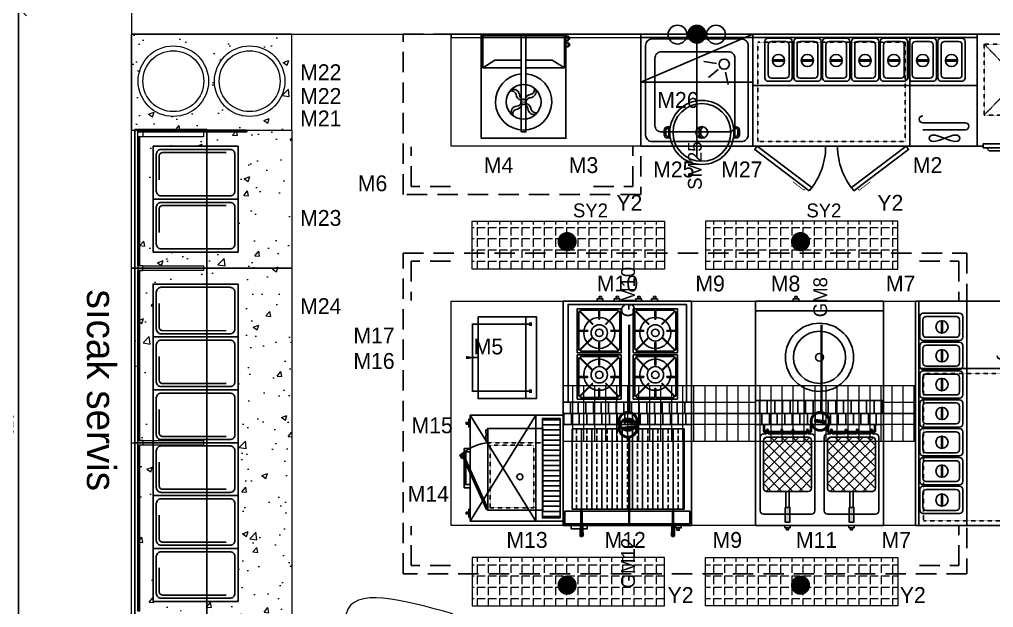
# Model space of a CAD drawing. Header units: centimetres. Extents: x -72470 to -43129, y -18750 to -16337.
# Drawn here: x -47794 to -47186, y -17266 to -16899 of the extents above; entities that cross this region are included whole.
import ezdxf

# ---------------------------------------------------------------- set-up
doc = ezdxf.new("R2010")
doc.units = ezdxf.units.CM
doc.header["$MEASUREMENT"] = 0
for name, pattern in [('DASHDOT', [25.4, 12.7, -6.35, 0, -6.35]), ('Dashed', [0.005644, 0.002822, -0.002822]), ('DUZ', [0]), ('HIDDENX2', [19.05, 12.7, -6.35])]:
    doc.linetypes.add(name, pattern=pattern)
doc.layers.get('0').update_dxf_attribs({"linetype": 'DUZ', "lineweight": 0})
doc.layers.get('Defpoints').update_dxf_attribs({"lineweight": 0})
for name, color, linetype in [('-DWG_DETAY1', 7, 'Continuous'), ('-DWG_DETAY5', 7, 'Continuous'), ('002 Çizgi', 7, 'Continuous'), ('11-021_500-BLOK B-str_zemin_kat$0$2DTARAMA1', 253, 'Continuous'), ('CAM', 4, 'Continuous'), ('CIHAZ', 2, 'Continuous'), ('Kıtc-002 Çizgi', 7, 'Continuous'), ('S2000-002 Çizgi', 7, 'Continuous'), ('S2000-019 Su Tes İşaretler', 5, 'Continuous'), ('S2000-024 Gaz Tes İşaretler', 3, 'Continuous'), ('SIH', 4, 'Continuous'), ('SU', 152, 'Continuous'), ('wall', 4, 'Continuous')]:
    doc.layers.add(name, color=color, linetype=linetype)
for name, color, linetype, lineweight in [('ELK', 1, 'Continuous', 35), ('GAZ', 200, 'Continuous', 25), ('M-OLCU-IC', 155, 'Continuous', 0), ('TEFRIS', 30, 'Continuous', 9)]:
    doc.layers.add(name, color=color, linetype=linetype, lineweight=lineweight)
doc.styles.add('ARIAL', font='arial.ttf', dxfattribs={"width": 0.6})
doc.styles.add('TAKSİM', font='GOTHIC.TTF', dxfattribs={"height": 20})
doc.dimstyles.new('E_100', dxfattribs={"dimtxt": 10, "dimasz": 10, "dimexe": 5, "dimexo": 30, "dimgap": 3, "dimtad": 1, "dimtoh": 1, "dimdec": 0, "dimzin": 12, "dimdsep": 46, "dimtxsty": 'ARIAL', "dimblk": 'OBLIQUE', "dimcen": 5, "dimdle": 1, "dimclrt": 256, "dimadec": 0, "dimazin": 3, "dimtfac": 1, "dimtdec": 0, "dimtofl": 0, "dimtmove": 2, "dimatfit": 3, "dimldrblk": 'OBLIQUE', "dimfxl": 5, "dimtolj": 1, "dimtzin": 0, "dimarcsym": 0})

# ---------------------------------------------------------------- blocks, each defined once
blk = doc.blocks.new('GN11')
at = {"layer": '-DWG_DETAY1', "color": 0, "const_width": 1}
blk.add_lwpolyline([(12.05, 3.76), (26.85, 3.76, 0.414214), (29.05, 5.96), (29.05, 45.76)], format="xyb", dxfattribs=at)
at = {"layer": '-DWG_DETAY1', "color": 0}
blk.add_lwpolyline([(0, 22), (0, 0), (33, 0), (33, 22)], dxfattribs=at)
blk.add_lwpolyline([(31, 22), (31, 5, -0.414214), (28, 2), (5, 2, -0.414214), (2, 5), (2, 22, -0.414214)], format="xyb", dxfattribs=at)
at = {"layer": '-DWG_DETAY5', "color": 0}
for points in [[(33, 53), (0, 53), (0, 22)], [(33, 22), (33, 53)]]:
    blk.add_lwpolyline(points, dxfattribs=at)
blk.add_lwpolyline([(2, 22), (2, 48, -0.414214), (5, 51), (28, 51, -0.414214), (31, 48), (31, 22, -0.414214)], format="xyb", dxfattribs=at)
blk = doc.blocks.new('A$C5569020A')
at = {"layer": 'S2000-002 Çizgi'}
for points in [[(0, 0), (53, 0), (53, 65), (0, 65)], [(25, 4), (28, 4), (28, 64), (25, 64)], [(53, 61.12), (54.47, 61.12), (54.47, 63.79), (53, 63.79)], [(54.47, 61.79), (55.2, 61.79), (55.2, 63.12), (54.47, 63.12)], [(53, 57.09), (54.47, 57.09), (54.47, 59.76), (53, 59.76)], [(54.47, 57.75), (55.2, 57.75), (55.2, 59.09), (54.47, 59.09)]]:
    blk.add_lwpolyline(points, close=True, dxfattribs=at)
for points in [[(28, 44), (52, 44), (52, 64), (1, 64), (1, 44), (25, 44)], [(1, 44), (8.58, 48.72), (25, 48.72)], [(52, 44), (44.42, 48.72), (28, 48.72)]]:
    blk.add_lwpolyline(points, dxfattribs=at)
for points in [[(18.75, 30.33, -0.499875), (23.93, 27.05, 0.298072), (26.02, 24.27, 0.325205)], [(33.2, 31.22, -0.42543), (31.25, 27.47, 0.337252), (27.53, 24.15, -0.475845)], [(34.14, 30.54, -0.499875), (30.86, 25.36, 0.298072), (28.08, 23.28, 0.325205)], [(18.07, 29.39, -0.42543), (21.82, 27.44, 0.337252), (25.14, 23.72, -0.475845)], [(18.97, 14.94, -0.499875), (22.25, 20.12, 0.298072), (25.02, 22.21, 0.325205)], [(19.9, 14.26, -0.42543), (21.86, 18.01, 0.337252), (25.58, 21.33, -0.475845)], [(34.35, 15.15, -0.499875), (29.18, 18.44, 0.298072), (27.09, 21.21, 0.325205)], [(35.03, 16.09, -0.42543), (31.28, 18.05, 0.337252), (27.96, 21.76, -0.475845)]]:
    blk.add_lwpolyline(points, format="xyb", dxfattribs=at)
at = {"layer": 'S2000-002 Çizgi', "const_width": 0.396}
blk.add_lwpolyline([(26.14, 22.32, 1), (26.97, 23.17, 1)], format="xyb", close=True, dxfattribs=at)
at = {"layer": 'S2000-002 Çizgi'}
for radius in [10.88, 1.64]:
    blk.add_circle((26.55, 22.74), radius, dxfattribs=at)
blk.add_arc((26.55, 22.74), 17.57, 95.0717, 85.27521, dxfattribs=at)
blk = doc.blocks.new('A$C5ACE57BF')
at = {"layer": 'S2000-002 Çizgi', "linetype": 'Dashed', "ltscale": 10}
blk.add_line((9, 51.89), (9, 17.49), dxfattribs=at)
at = {"layer": 'S2000-002 Çizgi'}
for points in [[(0, 51.89), (51, 51.89), (51, 17.49), (0, 17.49)], [(0.91, 17.49), (3.16, 17.49), (3.16, 16.29), (0.91, 16.29)], [(4.19, 17.49), (6.44, 17.49), (6.44, 16.29), (4.19, 16.29)], [(15.95, 1.09), (50.53, 16.66), (49.98, 17.49), (15.39, 1.92)], [(15.95, 1.09), (17.85, 2.36), (18.58, 1.27), (16.68, 0)]]:
    blk.add_lwpolyline(points, close=True, dxfattribs=at)
at = {"layer": 'S2000-002 Çizgi', "linetype": 'Dashed', "ltscale": 10}
blk.add_lwpolyline([(10.38, 46.15), (49.61, 46.15), (49.61, 18.96), (10.38, 18.96)], close=True, dxfattribs=at)
at = {"layer": 'S2000-002 Çizgi'}
blk.add_circle((30.19, 37.53), 1.85, dxfattribs=at)
blk.add_arc((36.09, 19.51), 27.17, 184.27712, 220.36586, dxfattribs=at)
blk = doc.blocks.new('A$C133D40E0')
at = {"layer": 'S2000-002 Çizgi'}
h = blk.add_hatch(dxfattribs=at)
h.set_pattern_fill('ANSI31', color=256, scale=1.5, angle=45, style=0)
h.set_pattern_definition([(90, (-3291.7327, -4973.714), (-4.7625, 9e-16), [])])
h.paths.add_polyline_path([(80, 69.9), (80, 76.9), (0, 76.9), (0, 69.9)])
h = blk.add_hatch(dxfattribs=at)
h.set_pattern_fill('ANSI33', color=256, angle=45, style=0)
h.set_pattern_definition([(90, (-3291.733, -4973.714), (-6.35, 1e-15), []), (90, (-3288.558, -4970.539), (-6.35, 1e-15), [3.175, -1.5875])])
h.paths.add_polyline_path([(5.53, 67.19), (5.53, 17.19), (75.53, 17.19), (75.53, 67.19)])
h = blk.add_hatch(dxfattribs=at)
h.set_pattern_fill('ANSI32', color=256, style=0)
h.set_pattern_definition([(45, (-4249.5, -7757.06715), (-0.265165043, 0.265165043), []), (45, (-4249.32323, -7757.06715), (-0.265165043, 0.265165043), [])])
h.paths.add_polyline_path([(12.1, 7.9), (10.72, 7.9), (10.69, 6.9), (12.14, 6.9)])
h.paths.add_polyline_path([(12.07, 8.72), (11.76, 8.72), (11.76, 14.52), (11.68, 15.9), (11.15, 15.9), (11.07, 14.52), (11.07, 8.72), (10.75, 8.72), (10.72, 7.9), (12.1, 7.9)])
h.paths.add_polyline_path([(12.2, 4.9), (10.62, 4.9), (10.48, 0.76, 0.437405), (11.18, 0), (11.64, 0, 0.437405), (12.35, 0.76)])
h.paths.add_polyline_path([(12.14, 6.9), (10.69, 6.9), (10.62, 4.9), (12.2, 4.9)])
h.paths.add_polyline_path([(11.6, 17.19), (11.23, 17.19), (11.15, 15.9), (11.68, 15.9)])
h = blk.add_hatch(dxfattribs=at)
h.set_pattern_fill('ANSI32', color=256, style=0)
h.set_pattern_definition([(135, (4329.5, -7757.06715), (0.265165043, 0.265165043), []), (135, (4329.32322, -7757.06715), (0.265165043, 0.265165043), [])])
h.paths.add_polyline_path([(67.9, 7.9), (69.28, 7.9), (69.31, 6.9), (67.86, 6.9)])
h.paths.add_polyline_path([(67.93, 8.72), (68.24, 8.72), (68.24, 14.52), (68.32, 15.9), (68.85, 15.9), (68.93, 14.52), (68.93, 8.72), (69.25, 8.72), (69.28, 7.9), (67.9, 7.9)])
h.paths.add_polyline_path([(67.8, 4.9), (69.38, 4.9), (69.52, 0.76, -0.437405), (68.82, 0), (68.36, 0, -0.437405), (67.65, 0.76)])
h.paths.add_polyline_path([(67.86, 6.9), (69.31, 6.9), (69.38, 4.9), (67.8, 4.9)])
h.paths.add_polyline_path([(68.4, 17.19), (68.77, 17.19), (68.85, 15.9), (68.32, 15.9)])
for p, q in [((11.07, 14.52), (11.23, 17.19)), ((11.07, 8.72), (11.07, 14.52)), ((11.23, 17.19), (11.6, 17.19)), ((11.6, 17.19), (11.23, 17.19)), ((11.76, 14.52), (11.6, 17.19)), ((11.76, 8.72), (11.76, 14.52)), ((68.24, 14.52), (68.4, 17.19)), ((68.24, 8.72), (68.24, 14.52)), ((68.77, 17.19), (68.4, 17.19)), ((68.4, 17.19), (68.77, 17.19)), ((68.93, 14.52), (68.77, 17.19)), ((68.93, 8.72), (68.93, 14.52)), ((10.48, 0.76), (10.75, 8.72)), ((10.75, 8.72), (10.48, 0.76)), ((10.75, 8.72), (11.07, 8.72)), ((11.07, 8.72), (10.75, 8.72)), ((12.07, 8.72), (11.76, 8.72)), ((12.35, 0.76), (12.07, 8.72)), ((67.65, 0.76), (67.93, 8.72)), ((67.93, 8.72), (68.24, 8.72)), ((69.25, 8.72), (68.93, 8.72)), ((68.93, 8.72), (69.25, 8.72)), ((69.52, 0.76), (69.25, 8.72)), ((69.25, 8.72), (69.52, 0.76)), ((11.64, 0), (11.18, 0)), ((11.18, 0), (11.64, 0)), ((68.36, 0), (68.82, 0)), ((68.82, 0), (68.36, 0))]:
    blk.add_line(p, q, dxfattribs=at)
for points in [[(0, 6.9), (80, 6.9), (80, 76.9), (0, 76.9)], [(0, 76.9), (80, 76.9), (80, 69.9), (0, 69.9)], [(5.53, 67.19), (75.53, 67.19), (75.53, 17.19), (5.53, 17.19)], [(1, 15.9), (79, 15.9), (79, 7.9), (1, 7.9)], [(5, 6.9), (15, 6.9), (15, 4.9), (5, 4.9)], [(70.06, 6.9), (73.7, 6.9), (73.7, 5.44), (70.06, 5.44)], [(71.02, 5.44), (72.48, 5.44), (72.48, 3.98), (71.02, 3.98)]]:
    blk.add_lwpolyline(points, close=True, dxfattribs=at)
for centre, start, end in [((11.18, 0.71), 175.50083, 270), ((11.18, 0.71), 175.50083, 270), ((11.64, 0.71), 270, 4.49917), ((68.36, 0.71), 175.50083, 270), ((68.82, 0.71), 270, 4.49917), ((68.82, 0.71), 270, 4.49917)]:
    blk.add_arc(centre, 0.706, start, end, dxfattribs=at)
blk = doc.blocks.new('A$C063E11E5')
at = {"layer": 'S2000-002 Çizgi'}
h = blk.add_hatch(dxfattribs=at)
h.set_pattern_fill('ANSI31', color=256, scale=1.5, angle=45, style=0)
h.set_pattern_definition([(90, (-3458.603, -4993.7387), (-4.7625, 9e-16), [])])
h.paths.add_polyline_path([(0, 72.62), (0, 65.62), (80, 65.62), (80, 72.62)])
h = blk.add_hatch(color=256, dxfattribs=at)
h.paths.add_polyline_path([(35, 61.8), (35, 62.44), (35, 65.62), (34.36, 65.62), (34.36, 62.44, -0.414214), (33.36, 61.44), (33, 61.44), (33, 60.8), (34, 60.8, 0.414214)])
h.paths.add_polyline_path([(32, 61.44), (24, 61.44), (24, 60.8), (32, 60.8)])
h.paths.add_polyline_path([(23, 61.44), (17, 61.44), (17, 60.8), (23, 60.8)])
h.paths.add_polyline_path([(16, 61.44), (8, 61.44), (8, 60.8), (16, 60.8)])
h.paths.add_polyline_path([(5.64, 62.44), (5.64, 65.62), (5, 65.62), (5, 61.8, 0.414214), (6, 60.8), (6.64, 60.8), (7, 60.8), (7, 61.44), (6.64, 61.44, -0.414214)])
h = blk.add_hatch(color=256, dxfattribs=at)
h.paths.add_polyline_path([(75, 61.8), (75, 62.44), (75, 65.62), (74.36, 65.62), (74.36, 62.44, -0.414214), (73.36, 61.44), (73, 61.44), (73, 60.8), (74, 60.8, 0.414214)])
h.paths.add_polyline_path([(72, 61.44), (64, 61.44), (64, 60.8), (72, 60.8)])
h.paths.add_polyline_path([(63, 61.44), (57, 61.44), (57, 60.8), (63, 60.8)])
h.paths.add_polyline_path([(56, 61.44), (48, 61.44), (48, 60.8), (56, 60.8)])
h.paths.add_polyline_path([(45.64, 62.44), (45.64, 65.62), (45, 65.62), (45, 61.8, 0.414214), (46, 60.8), (46.64, 60.8), (47, 60.8), (47, 61.44), (46.64, 61.44, -0.414214)])
h = blk.add_hatch(dxfattribs=at)
h.set_pattern_fill('ANSI37', color=256, scale=1.5, style=0)
h.set_pattern_definition([(45, (-3527.4763, -4981.5224), (-3.367596, 3.367596), []), (135, (-3527.4763, -4981.5224), (-3.367596, -3.367596), [])])
h.paths.add_polyline_path([(35, 55.84, 0.414214), (33, 57.84), (7, 57.84, 0.414214), (5, 55.84), (5, 26.01, 0.414214), (7, 24.01), (33, 24.01, 0.414214), (35, 26.01)])
h = blk.add_hatch(dxfattribs=at)
h.set_pattern_fill('ANSI37', color=256, scale=1.5, style=0)
h.set_pattern_definition([(45, (-3487.4763, -4981.5224), (-3.367596, 3.367596), []), (135, (-3487.4763, -4981.5224), (-3.367596, -3.367596), [])])
h.paths.add_polyline_path([(75, 55.84, 0.414214), (73, 57.84), (47, 57.84, 0.414214), (45, 55.84), (45, 26.01, 0.414214), (47, 24.01), (73, 24.01, 0.414214), (75, 26.01)])
for points in [[(18.49, 14.01), (21.51, 14.01), (21.51, 4.84), (18.49, 4.84)], [(58.49, 14.01), (61.51, 14.01), (61.51, 4.84), (58.49, 4.84)]]:
    blk.add_hatch(color=256, dxfattribs=at).paths.add_polyline_path(points)
for p, q in [((5, 61.8), (5, 65.62)), ((5, 65.62), (5.64, 65.62)), ((5.64, 65.62), (5.64, 62.44)), ((6.64, 61.44), (7, 61.44)), ((7, 59.84), (7, 62.32)), ((8, 59.84), (8, 62.32)), ((8, 61.44), (16, 61.44)), ((16, 59.84), (16, 62.32)), ((17, 59.84), (17, 62.32)), ((17, 61.44), (23, 61.44)), ((23, 59.84), (23, 62.32)), ((24, 59.84), (24, 62.32)), ((24, 61.44), (32, 61.44)), ((32, 59.84), (32, 62.32)), ((33, 59.84), (33, 62.32)), ((33, 61.44), (33.36, 61.44)), ((34.36, 65.62), (34.36, 62.44)), ((35, 65.62), (34.36, 65.62)), ((35, 62.44), (35, 65.62)), ((35, 62.44), (35, 61.8)), ((45, 65.62), (45.64, 65.62)), ((45, 61.8), (45, 65.62)), ((45.64, 65.62), (45.64, 62.44)), ((46.64, 61.44), (47, 61.44)), ((47, 59.84), (47, 62.32)), ((48, 59.84), (48, 62.32)), ((48, 61.44), (56, 61.44)), ((56, 59.84), (56, 62.32)), ((57, 59.84), (57, 62.32)), ((57, 61.44), (63, 61.44)), ((63, 59.84), (63, 62.32)), ((64, 59.84), (64, 62.32)), ((64, 61.44), (72, 61.44)), ((72, 59.84), (72, 62.32)), ((73, 59.84), (73, 62.32)), ((73, 61.44), (73.36, 61.44)), ((75, 65.62), (74.36, 65.62)), ((74.36, 65.62), (74.36, 62.44)), ((75, 62.44), (75, 65.62)), ((75, 62.44), (75, 61.8)), ((6.64, 60.8), (6, 60.8)), ((7, 60.8), (6.64, 60.8)), ((16, 60.8), (8, 60.8)), ((23, 60.8), (17, 60.8)), ((32, 60.8), (24, 60.8)), ((34, 60.8), (33, 60.8)), ((46.64, 60.8), (46, 60.8)), ((47, 60.8), (46.64, 60.8)), ((56, 60.8), (48, 60.8)), ((63, 60.8), (57, 60.8)), ((72, 60.8), (64, 60.8)), ((74, 60.8), (73, 60.8))]:
    blk.add_line(p, q, dxfattribs=at)
for points in [[(0, 72.62), (80, 72.62), (80, 65.62), (0, 65.62)], [(0, 2.62), (80, 2.62), (80, 72.62), (0, 72.62)], [(19, 24.01), (19, 14.01), (21, 14.01), (21, 24.01)], [(59, 24.01), (59, 14.01), (61, 14.01), (61, 24.01)], [(18.49, 14.01), (21.51, 14.01), (21.51, 4.84), (18.49, 4.84)], [(58.49, 14.01), (61.51, 14.01), (61.51, 4.84), (58.49, 4.84)], [(18.36, 2.62), (21.64, 2.62), (21.64, 1.31), (18.36, 1.31)], [(19.34, 1.31), (20.66, 1.31), (20.66, 0), (19.34, 0)], [(58.36, 2.62), (61.64, 2.62), (61.64, 1.31), (58.36, 1.31)], [(59.34, 1.31), (60.66, 1.31), (60.66, 0), (59.34, 0)]]:
    blk.add_lwpolyline(points, close=True, dxfattribs=at)
for points in [[(29, 9.84), (5, 9.84, -0.414214), (3, 11.84), (3, 57.84, -0.414214), (5, 59.84), (7, 59.84)], [(33, 59.84), (35, 59.84, -0.414214), (37, 57.84), (37, 11.84, -0.414214), (35, 9.84), (29, 9.84)], [(69, 9.84), (45, 9.84, -0.414214), (43, 11.84), (43, 57.84, -0.414214), (45, 59.84), (47, 59.84)], [(73, 59.84), (75, 59.84, -0.414214), (77, 57.84), (77, 11.84, -0.414214), (75, 9.84), (69, 9.84)]]:
    blk.add_lwpolyline(points, format="xyb", dxfattribs=at)
for points in [[(7, 57.84), (33, 57.84, -0.414214), (35, 55.84), (35, 26.01, -0.414214), (33, 24.01), (7, 24.01, -0.414214), (5, 26.01), (5, 55.84, -0.414214)], [(47, 57.84), (73, 57.84, -0.414214), (75, 55.84), (75, 26.01, -0.414214), (73, 24.01), (47, 24.01, -0.414214), (45, 26.01), (45, 55.84, -0.414214)]]:
    blk.add_lwpolyline(points, format="xyb", close=True, dxfattribs=at)
for points in [[(8, 59.84), (16, 59.84)], [(17, 59.84), (23, 59.84)], [(24, 59.84), (32, 59.84)], [(48, 59.84), (56, 59.84)], [(57, 59.84), (63, 59.84)], [(64, 59.84), (72, 59.84)]]:
    blk.add_lwpolyline(points, dxfattribs=at)
for centre, radius, start, end in [((6, 61.8), 1, 180, 270), ((6.64, 62.44), 1, 180, 270), ((7.5, 62.32), 0.5, 0, 180), ((16.5, 62.32), 0.5, 0, 180), ((23.5, 62.32), 0.5, 0, 180), ((32.5, 62.32), 0.5, 0, 180), ((33.36, 62.44), 1, 270, 0), ((34, 61.8), 1, 270, 0), ((46, 61.8), 1, 180, 270), ((46.64, 62.44), 1, 180, 270), ((47.5, 62.32), 0.5, 0, 180), ((56.5, 62.32), 0.5, 0, 180), ((63.5, 62.32), 0.5, 0, 180), ((72.5, 62.32), 0.5, 0, 180), ((73.36, 62.44), 1, 270, 0), ((74, 61.8), 1, 270, 0)]:
    blk.add_arc(centre, radius, start, end, dxfattribs=at)
blk = doc.blocks.new('A$C3D735FFB')
at = {"layer": 'S2000-002 Çizgi'}
blk.add_lwpolyline([(0, 7.57), (51, 7.57), (51, 44.03), (0, 44.03)], close=True, dxfattribs=at)
blk.add_lwpolyline([(51, 37.48), (0, 37.48)], dxfattribs=at)
for points, const_width in [([(3.46, 40.35), (5.8, 40.35)], 2), ([(4.63, 40.03), (4.63, 4.11), (25.5, 4.11)], 1), ([(46.37, 40.03), (46.37, 4.11), (25.5, 4.11)], 1), ([(47.54, 40.35), (45.2, 40.35)], 2)]:
    blk.add_lwpolyline(points, dxfattribs=dict(at, const_width=const_width))
blk.add_lwpolyline([(25.44, 7.48, 1, 1, 0), (25.44, 3.72, 1, 2, 0), (25.44, 0, 2, 2, 0)], format="xyseb", dxfattribs=at)
blk = doc.blocks.new('A$C5B5611F4')
at = {"layer": 'CIHAZ', "color": 1}
for p, q in [((14.73, 68.47), (14.73, 47.92)), ((24.09, 58.19), (3.98, 58.19))]:
    blk.add_line(p, q, dxfattribs=at)
at = {"layer": 'CIHAZ', "color": 5, "linetype": 'Dashed'}
for p, q in [((19.82, 66.66), (62.62, 22.28)), ((62.62, 66.66), (19.82, 22.28))]:
    blk.add_line(p, q, dxfattribs=at)
at = {"layer": 'CIHAZ', "color": 5}
for points in [[(63.2, 1.82), (10.36, 1.82), (10.36, 4.32), (63.2, 4.32)], [(61.2, 1.82), (48.6, 1.82), (45.6, 0), (59.6, 0)]]:
    blk.add_lwpolyline(points, close=True, dxfattribs=at)
at = {"layer": 'CIHAZ', "color": 1}
blk.add_circle((14.73, 58.19), 7.76, dxfattribs=at)
at = {"layer": 'S2000-002 Çizgi', "linetype": 'Dashed'}
for p, q in [((19.82, 66.66), (62.62, 66.66)), ((62.62, 66.66), (62.62, 22.28)), ((19.82, 22.28), (19.82, 48.05)), ((62.62, 22.28), (19.82, 22.28))]:
    blk.add_line(p, q, dxfattribs=at)
at = {"layer": 'S2000-002 Çizgi'}
blk.add_lwpolyline([(10.36, 2.81), (0, 2.81), (0, 72.81), (67, 72.81), (67, 2.81), (63.2, 2.81)], dxfattribs=at)
at = {"layer": 'S2000-002 Çizgi', "linetype": 'Dashed'}
for centre, radius, start, end in [((11.6, 71.22), 9.4, 291.20794, 330.95663), ((11, 43.02), 10.16, 29.6907, 66.77515)]:
    blk.add_arc(centre, radius, start, end, dxfattribs=at)
blk = doc.blocks.new('A$C604B7618')
at = {"layer": 'S2000-002 Çizgi'}
blk.add_lwpolyline([(0, 30.57), (30.57, 30.57), (30.57, 0), (0, 0), (0, 30.57)], dxfattribs=at)
blk.add_lwpolyline([(15.55, 29.52), (15.55, 23.44, -0.414214), (15.34, 23.23), (15.23, 23.23, -0.414214), (15.02, 23.44), (15.02, 29.52), (2.68, 29.52, 0.668179), (2.31, 28.63), (10.81, 20.13, -0.810443), (10.38, 19.82), (1.59, 28.61, 0.668179), (1.05, 28.39), (1.05, 15.55), (7.13, 15.55, -0.414214), (7.34, 15.34), (7.34, 15.23, -0.414214), (7.13, 15.02), (1.05, 15.02), (1.05, 2.68, 0.668179), (1.94, 2.31), (10.43, 10.81, -0.810443), (10.75, 10.38), (1.96, 1.59, 0.668179), (2.18, 1.05), (15.02, 1.05), (15.02, 7.13, -0.414214), (15.23, 7.34), (15.34, 7.34, -0.414214), (15.55, 7.13), (15.55, 1.05), (27.88, 1.05, 0.668179), (28.26, 1.94), (19.76, 10.43, -0.810443), (20.19, 10.75), (28.98, 1.96, 0.668179), (29.52, 2.18), (29.52, 15.02), (23.44, 15.02, -0.414214), (23.23, 15.23), (23.23, 15.34, -0.414214), (23.44, 15.55), (29.52, 15.55), (29.52, 28.39, 0.668179), (28.98, 28.61), (20.19, 19.82, -0.810443), (19.76, 20.13), (28.26, 28.63, 0.668179), (27.88, 29.52)], format="xyb", close=True, dxfattribs=at)
for radius in [10.75, 5.66, 2.6]:
    blk.add_circle((15.28, 13.8), radius, dxfattribs=at)
blk = doc.blocks.new('A$C7A250C34')
at = {"layer": 'S2000-002 Çizgi'}
h = blk.add_hatch(dxfattribs=at)
h.set_pattern_fill('ANSI31', color=256, scale=1.5, angle=45, style=0)
h.set_pattern_definition([(90, (-2508.419, -6412.801), (-4.7625, 9e-16), [])])
h.paths.add_polyline_path([(0, 72.92), (0, 65.92), (80, 65.92), (80, 72.92)])
for points in [[(0, 2.92), (80, 2.92), (80, 72.92), (0, 72.92)], [(80, 65.92), (0, 65.92), (0, 72.92), (80, 72.92)], [(3, 4.92), (77, 4.92), (77, 65.92), (3, 65.92)], [(21.2, 2.92), (24.84, 2.92), (24.84, 1.46), (21.2, 1.46)], [(22.17, 1.46), (23.62, 1.46), (23.62, 0), (22.17, 0)], [(31.05, 2.92), (34.69, 2.92), (34.69, 1.46), (31.05, 1.46)], [(32.02, 1.46), (33.47, 1.46), (33.47, 0), (32.02, 0)], [(44.56, 2.92), (48.2, 2.92), (48.2, 1.46), (44.56, 1.46)], [(45.52, 1.46), (46.98, 1.46), (46.98, 0), (45.52, 0)], [(55.2, 2.92), (58.84, 2.92), (58.84, 1.46), (55.2, 1.46)], [(56.16, 1.46), (57.62, 1.46), (57.62, 0), (56.16, 0)]]:
    blk.add_lwpolyline(points, close=True, dxfattribs=at)
at = {"layer": 'S2000-002 Çizgi', "yscale": 0.8999999999996362}
for p, xscale, zscale in [((36.24, 36.4), -0.8999999999996362, 0.9), ((43.76, 36.4), 0.8999999999996362, 0.8999999999996362)]:
    blk.add_blockref('A$C604B7618', p, dxfattribs=dict(at, xscale=xscale, zscale=zscale))
at = {"layer": 'S2000-002 Çizgi', "yscale": 0.8999999999996362, "rotation": 180}
for p, xscale, zscale in [((36.24, 35.06), 0.8999999999996362, 0.8999999999996362), ((43.76, 35.06), -0.8999999999996362, 0.9)]:
    blk.add_blockref('A$C604B7618', p, dxfattribs=dict(at, xscale=xscale, zscale=zscale))
blk = doc.blocks.new('A$C24D013FD')
at = {"layer": 'S2000-002 Çizgi'}
h = blk.add_hatch(dxfattribs=at)
h.set_pattern_fill('ANSI31', color=256, scale=1.5, angle=225, style=0)
h.set_pattern_definition([(270, (2688.432, 5823.0087), (4.7625, -1e-15), [])])
h.paths.add_polyline_path([(0, 8), (0, 0), (80, 0), (80, 8)])
for points in [[(80, 70), (0, 70), (0, 0), (80, 0)], [(27.12, 70), (23.48, 70), (23.48, 71.46), (27.12, 71.46)], [(26.16, 71.46), (24.7, 71.46), (24.7, 72.92), (26.16, 72.92)], [(80, 8), (0, 8), (0, 64), (80, 64)]]:
    blk.add_lwpolyline(points, close=True, dxfattribs=at)
for radius in [21.3, 16.3, 2.45]:
    blk.add_circle((40, 35), radius, dxfattribs=at)
blk = doc.blocks.new('A$C562E209C')
at = {"layer": 'S2000-002 Çizgi'}
h = blk.add_hatch(dxfattribs=at)
h.set_pattern_fill('ANSI31', color=256, angle=45, style=0)
h.set_pattern_definition([(90, (-2777.067, -8355.0508), (-3.175, 7e-16), [])])
h.paths.add_polyline_path([(64, 48.81), (64, 59.81), (2, 59.81), (2, 48.81)])
for p, q in [((0, 44.81), (66, 3.81)), ((66, 44.81), (0, 3.81))]:
    blk.add_line(p, q, dxfattribs=at)
for points in [[(0, 61.81), (66, 61.81), (66, 3.81), (0, 3.81)], [(2, 59.81), (64, 59.81), (64, 48.81), (2, 48.81)], [(0, 44.81), (66, 44.81), (66, 3.81), (0, 3.81)], [(7.47, 2.81), (2.47, 2.81), (2.47, 3.81), (7.47, 3.81)], [(5.47, 1.14), (4.47, 1.14), (4.47, 2.81), (5.47, 2.81)], [(20.75, 0), (45.25, 0), (45.25, 3.81), (20.75, 3.81)], [(22.75, 1), (43.25, 1), (43.25, 3.81), (22.75, 3.81)], [(58.53, 2.81), (63.53, 2.81), (63.53, 3.81), (58.53, 3.81)], [(60.53, 1.14), (61.53, 1.14), (61.53, 2.81), (60.53, 2.81)]]:
    blk.add_lwpolyline(points, close=True, dxfattribs=at)
for points in [[(4.97, 2.81), (4.97, 1.14)], [(61.03, 2.81), (61.03, 1.14)]]:
    blk.add_lwpolyline(points, dxfattribs=at)
blk = doc.blocks.new('A$C01E77913')
at = {"layer": 'S2000-002 Çizgi'}
for points in [[(2, 26.8), (15, 26.8, -0.414214), (17, 24.8), (17, 2, -0.414214), (15, 0), (2, 0, -0.414214), (0, 2), (0, 24.8, -0.414214)], [(4, 24.8), (13, 24.8, -0.414214), (15, 22.8), (15, 4, -0.414214), (13, 2), (4, 2, -0.414214), (2, 4), (2, 22.8, -0.414214)]]:
    blk.add_lwpolyline(points, format="xyb", close=True, dxfattribs=at)
blk.add_lwpolyline([(4.71, 14.27), (12.21, 14.27), (12.21, 13.52), (4.71, 13.52)], close=True, dxfattribs=at)
blk.add_circle((8.46, 13.87), 3.82, dxfattribs=at)
blk = doc.blocks.new('A$C6C637BAC')
at = {"layer": '002 Çizgi', "color": 7}
for p, q in [((2, 140), (2, 0)), ((55.32, 132.67), (55.32, 106)), ((59.66, 106), (59.66, 132.67)), ((63.14, 127.7), (63.6, 128.52)), ((63.6, 128.52), (64.24, 129.01)), ((64.24, 129.01), (64.97, 129.17)), ((64.97, 129.17), (65.71, 129.01)), ((65.71, 129.01), (66.35, 128.52)), ((66.35, 128.52), (66.8, 127.7)), ((62.97, 126.56), (63.14, 127.7)), ((63.14, 125.1), (62.97, 126.56)), ((63.6, 123.4), (63.14, 125.1)), ((64.24, 121.54), (63.6, 123.4)), ((66.35, 123.4), (65.71, 121.54)), ((66.8, 125.1), (66.35, 123.4)), ((66.8, 127.7), (66.97, 126.56)), ((66.97, 126.56), (66.8, 125.1)), ((63.6, 115.78), (63.14, 114.07)), ((64.24, 117.64), (63.6, 115.78)), ((64.97, 119.59), (64.24, 121.54)), ((64.97, 119.59), (64.24, 117.64)), ((65.71, 121.54), (64.97, 119.59)), ((65.71, 117.64), (64.97, 119.59)), ((66.35, 115.78), (65.71, 117.64)), ((66.8, 114.07), (66.35, 115.78)), ((63.14, 114.07), (62.97, 112.62)), ((62.97, 112.62), (63.14, 111.47)), ((63.14, 111.47), (63.6, 110.66)), ((63.6, 110.66), (64.24, 110.17)), ((64.24, 110.17), (64.97, 110)), ((64.97, 110), (65.71, 110.17)), ((65.71, 110.17), (66.35, 110.66)), ((66.35, 110.66), (66.8, 111.47)), ((66.97, 112.62), (66.8, 114.07)), ((66.8, 111.47), (66.97, 112.62))]:
    blk.add_line(p, q, dxfattribs=at)
for points in [[(70, 140), (0, 140), (0, 0), (70, 0)], [(32, 0), (32, 140), (0, 140), (0, 0)], [(97.82, 63.04), (72.05, 97.15), (70, 95.6), (95.77, 61.49)], [(97.82, 35.2), (72.05, 1.09), (70, 2.64), (95.77, 36.75)]]:
    blk.add_lwpolyline(points, close=True, dxfattribs=at)
blk.add_lwpolyline([(2, 98), (70, 98)], dxfattribs=at)
at = {"layer": '002 Çizgi', "color": 7, "linetype": 'Dashed'}
blk.add_lwpolyline([(5, 95), (5, 3), (67, 3), (67, 95)], close=True, dxfattribs=at)
at = {"layer": '002 Çizgi', "color": 7, "const_width": 0.427}
for points in [[(96.12, 65.28), (97.44, 66.28), (93.18, 71.91), (92.09, 73.36)], [(96.12, 32.96), (97.44, 31.96), (93.18, 26.33), (92.09, 24.89)]]:
    blk.add_lwpolyline(points, dxfattribs=at)
at = {"layer": '002 Çizgi', "color": 7}
for centre, radius, start, end in [((57.49, 132.67), 2.17, 0, 180), ((53.15, 106), 2.17, 180, 0), ((70, 95.6), 42.75, 270, 310.50921), ((70, 2.64), 42.75, 49.49079, 90)]:
    blk.add_arc(centre, radius, start, end, dxfattribs=at)
at = {"layer": '002 Çizgi', "color": 7, "xscale": -1, "rotation": 270}
for p in [(2.6, 115.51), (2.6, 97.51), (2.6, 79.51), (2.6, 61.51), (2.6, 43.51), (2.6, 25.51), (2.6, 7.51)]:
    blk.add_blockref('A$C01E77913', p, dxfattribs=at)
blk = doc.blocks.new('A$C66347C28')
at = {"layer": 'S2000-002 Çizgi'}
for p, q in [((22.86, 51.75), (30.68, 52.86)), ((22.86, 51.75), (30.68, 52.86)), ((17.11, 46.34), (15.52, 38.61)), ((21.63, 47.94), (27.73, 42.93)), ((21.63, 47.94), (27.73, 42.93))]:
    blk.add_line(p, q, dxfattribs=at)
for points in [[(70, 0), (0, 0), (0, 70), (70, 70)], [(70, 68), (0, 68), (0, 70), (70, 70)], [(70, 0), (0, 0), (0, 70), (70, 70)], [(70, 68), (0, 68), (0, 70), (70, 70)]]:
    blk.add_lwpolyline(points, close=True, dxfattribs=at)
for points in [[(63, 3), (7, 3, -0.414214), (3, 7), (3, 63, -0.414214), (7, 67), (63, 67, -0.414214), (67, 63), (67, 7, -0.414214)], [(63, 3), (7, 3, -0.414214), (3, 7), (3, 63, -0.414214), (7, 67), (63, 67, -0.414214), (67, 63), (67, 7, -0.414214)], [(15.21, 8.98), (57.21, 8.98, 0.414214), (61.21, 12.98), (61.21, 54.98, 0.414214), (57.21, 58.98), (15.21, 58.98, 0.414214), (11.21, 54.98), (11.21, 12.98, 0.414214)], [(15.21, 8.98), (57.21, 8.98, 0.414214), (61.21, 12.98), (61.21, 54.98, 0.414214), (57.21, 58.98), (15.21, 58.98, 0.414214), (11.21, 54.98), (11.21, 12.98, 0.414214)]]:
    blk.add_lwpolyline(points, format="xyb", close=True, dxfattribs=at)
blk.add_circle((17.92, 51.24), 3.19, dxfattribs=at)
blk.add_circle((17.92, 51.24), 3.19, dxfattribs=at)
blk = doc.blocks.new('A$C53E03B34')
at = {"layer": 'Kıtc-002 Çizgi'}
for points in [[(3.74, 16.55), (2, 16.55, -0.414214), (0, 18.55), (0, 21.45, -0.414214), (2, 23.45), (3.74, 23.45)], [(43.14, 16.55), (44.87, 16.55, 0.414214), (46.87, 18.55), (46.87, 21.45, 0.414214), (44.87, 23.45), (43.14, 23.45)]]:
    blk.add_lwpolyline(points, format="xyb", dxfattribs=at)
for points in [[(2.83, 17.55), (2, 17.55, -0.414214), (1, 18.55), (1, 21.45, -0.414214), (2, 22.45), (2.83, 22.45)], [(44.05, 17.55), (44.87, 17.55, 0.414214), (45.87, 18.55), (45.87, 21.45, 0.414214), (44.87, 22.45), (44.05, 22.45)]]:
    blk.add_lwpolyline(points, format="xyb", close=True, dxfattribs=at)
for points in [[(22.08, 23.4), (24.16, 21.79), (24.16, 18.12), (22.75, 16.4)], [(23.49, 23.65), (25.16, 22.26), (25.16, 17.69), (23.76, 16.35)]]:
    blk.add_lwpolyline(points, dxfattribs=at)
for radius in [20, 18, 3.66]:
    blk.add_circle((23.44, 20), radius, dxfattribs=at)
blk = doc.blocks.new('_OBLIQUE')
at = {"layer": 'M-OLCU-IC', "linetype": 'ByBlock'}
for p, q in [((-0.5, -0.5), (0.5, 0.5)), ((0, 0), (0, 0))]:
    blk.add_line(p, q, dxfattribs=at)
blk = doc.blocks.new('*D92')
at = {"color": 0, "linetype": 'Continuous', "lineweight": -2, "transparency": 16777216}
for p, q in [((-47754.38, -16892.07), (-47799.86, -16892.07)), ((-47794.86, -16891.07), (-47794.86, -17412.98)), ((-47754.42, -17411.98), (-47799.86, -17411.98))]:
    blk.add_line(p, q, dxfattribs=at)
at = {"layer": 'Defpoints', "color": 0, "linetype": 'Continuous', "transparency": 16777216}
for p in [(-47724.38, -16892.07), (-47794.86, -17411.98), (-47724.42, -17411.98)]:
    blk.add_point(p, dxfattribs=at)
at = {"color": 0, "linetype": 'Continuous', "lineweight": -2, "transparency": 16777216, "xscale": 10, "yscale": 10, "zscale": 10}
for p, rotation in [((-47794.86, -16892.07), 90), ((-47794.86, -17411.98), 270)]:
    blk.add_blockref('_OBLIQUE', p, dxfattribs=dict(at, rotation=rotation))
at = {"linetype": 'Continuous', "transparency": 16777216, "insert": (-47802.96, -17152.02), "char_height": 10, "attachment_point": 5, "rotation": 90, "style": 'ARIAL'}
blk.add_mtext('\\A1;520', dxfattribs=at)
blk = doc.blocks.new('A$C7E7D3E18')
at = {"layer": 'SIH', "linetype": 'Continuous', "const_width": 6}
blk.add_lwpolyline([(3, 6, 1), (9, 6, 1)], format="xyb", close=True, dxfattribs=at)
blk = doc.blocks.new('A$C6E87713E')
at = {"layer": 'S2000-019 Su Tes İşaretler'}
for centre in [(5.89, 6.3), (29.89, 6.3)]:
    blk.add_circle(centre, 5.89, dxfattribs=at)
blk.add_blockref('A$C7E7D3E18', (11.95, 0))
blk = doc.blocks.new('A$C45BD7F52')
at = {"layer": 'S2000-024 Gaz Tes İşaretler'}
h = blk.add_hatch(color=256, dxfattribs=at)
h.paths.add_polyline_path([(8, 4, 1), (0, 4, 1)])
h.paths.add_polyline_path([(7.5, 4, 1), (0.5, 4, 1)], flags=16)
for radius in [4, 3.5]:
    blk.add_circle((4, 4), radius, dxfattribs=at)
blk = doc.blocks.new('A$C73223F6F')
at = {"layer": 'GAZ'}
blk.add_hatch(color=256, dxfattribs=at).paths.add_polyline_path([(2.63, 6.75), (2.59, 5.44), (9.36, 5.25), (9.4, 6.56)])
blk.add_lwpolyline([(2.63, 6.75), (9.4, 6.56), (9.36, 5.25), (2.59, 5.44)], close=True, dxfattribs=at)
at = {"layer": 'GAZ', "xscale": 1.499999999995655, "yscale": 1.499999999995655, "zscale": 1.499999999995655, "rotation": 358.3670394844737}
blk.add_blockref('A$C45BD7F52', (-0.17, 0.17), dxfattribs=at)

msp = doc.modelspace()

# ---------------------------------------------------------------- hatches: boundary and pattern name
h = msp.add_hatch()
h.set_pattern_fill('AR-CONC', color=256, scale=5)
h.set_pattern_definition([(50, (15176.473, -119.63), (35.863009, -3.137607), [3.75, -41.25]), (355, (15176.473, -119.63), (-6.937567, 37.609607), [3, -33]), (100.451444, (15179.46, -119.89), (28.925442, 34.472), [3.18701, -35.057106]), (46.1842, (15176.473, -109.63), (53.362067, -8.275964), [5.625, -61.875]), (96.63564, (15180.92, -110.32), (46.733097, 48.70593), [4.780517, -52.58569]), (351.18416, (15176.473, -109.63), (46.733097, 48.70593), [4.5, -49.5]), (21, (15181.473, -112.13), (29.845353, -20.130945), [3.75, -41.25]), (326, (15181.473, -112.13), (12.165767, 36.257502), [3, -33]), (71.451445, (15183.96, -113.808), (42.011119, 16.126558), [3.18701, -35.057106]), (37.5, (15176.473, -119.63), (0.6079928, 16.6446927), [0, -32.6, 0, -33.5, 0, -33.125]), (7.5, (15176.473, -119.63), (13.153477, 19.7205856), [0, -19.1, 0, -31.85, 0, -12.625]), (327.5, (15165.323, -119.63), (26.6911218, -1.1277436), [0, -12.5, 0, -39, 0, -51.75]), (317.5, (15160.323, -119.63), (29.1593085, 5.005249), [0, -16.25, 0, -25.9, 0, -36.75])])
h.paths.add_polyline_path([(-47624.29, -16908.57), (-47724.29, -16908.57), (-47724.29, -16968.57), (-47722.29, -16968.57), (-47722.29, -16968.07), (-47677.29, -16968.07), (-47624.29, -16968.57)])
h.paths.add_polyline_path([(-47720.18, -16937.94, -1), (-47676.18, -16937.94, -1)], flags=16)
h.paths.add_polyline_path([(-47717.18, -16937.94, -1), (-47679.18, -16937.94, -1)], flags=0)
h.paths.add_polyline_path([(-47672.52, -16937.94, -1), (-47628.52, -16937.94, -1)], flags=16)
h.paths.add_polyline_path([(-47669.52, -16937.94, -1), (-47631.52, -16937.94, -1)], flags=0)
h.paths.add_polyline_path([(-47624.29, -16968.57), (-47652.29, -16968.57), (-47652.29, -16969.57), (-47677.29, -16969.57), (-47677.29, -16978.57), (-47657.79, -16978.57), (-47657.79, -17011.57), (-47657.79, -17044.57), (-47677.29, -17044.57), (-47677.29, -17054.57), (-47624.29, -17054.57)])
h.paths.add_polyline_path([(-47624.29, -17054.57), (-47677.29, -17054.57), (-47677.29, -17064.57), (-47657.79, -17064.57), (-47657.79, -17097.57), (-47657.79, -17130.57), (-47657.79, -17163.57), (-47657.79, -17196.57), (-47657.79, -17229.57), (-47657.79, -17262.57), (-47677.29, -17262.57), (-47677.29, -17271.57), (-47652.29, -17271.57), (-47652.29, -17272.57), (-47624.29, -17272.57)])
h.paths.add_polyline_path([(-47624.29, -17272.57), (-47724.29, -17272.57), (-47724.29, -17311.98), (-47624.29, -17311.98)])
h.paths.add_polyline_path([(-47710.79, -17229.57), (-47710.79, -17196.57), (-47710.79, -17165.07), (-47717.29, -17165.07), (-47719.29, -17165.07), (-47719.29, -17268.57), (-47717.29, -17268.57), (-47679.29, -17268.57), (-47679.29, -17271.57), (-47677.29, -17271.57), (-47677.29, -17262.57), (-47688.79, -17262.57), (-47710.79, -17262.57)])
h.paths.add_polyline_path([(-47710.79, -17130.57), (-47710.79, -17097.57), (-47710.79, -17064.57), (-47688.79, -17064.57), (-47677.29, -17064.57), (-47677.29, -17054.57), (-47722.29, -17054.57), (-47722.29, -17163.57), (-47720.29, -17163.57), (-47720.29, -17162.07), (-47720.29, -17056.07), (-47719.29, -17056.07), (-47719.29, -17162.07), (-47717.29, -17162.07), (-47710.79, -17162.07)])
h.paths.add_polyline_path([(-47710.79, -17011.57), (-47710.79, -16978.57), (-47688.79, -16978.57), (-47677.29, -16978.57), (-47677.29, -16969.57), (-47679.29, -16969.57), (-47679.29, -16972.57), (-47717.29, -16972.57), (-47719.29, -16972.57), (-47719.29, -17053.07), (-47717.29, -17053.07), (-47679.29, -17053.07), (-47679.29, -17054.57), (-47677.29, -17054.57), (-47677.29, -17044.57), (-47688.79, -17044.57), (-47710.79, -17044.57)])
h = msp.add_hatch()
h.set_pattern_fill('ANGLE', color=256, angle=270)
h.set_pattern_definition([(270, (-53243.203, -15038.509), (6.985, 1e-14), [5.08, -1.905]), (360, (-53243.203, -15038.509), (-1e-14, 6.985), [5.08, -1.905])])
h.paths.add_polyline_path([(-47511.61, -17055.28), (-47511.61, -17025.28), (-47391.61, -17025.28), (-47391.61, -17055.28)])
h = msp.add_hatch()
h.set_pattern_fill('ANGLE', color=256, angle=270)
h.set_pattern_definition([(270, (-53291.203, -15038.509), (6.985, 1e-14), [5.08, -1.905]), (360, (-53291.203, -15038.509), (-1e-14, 6.985), [5.08, -1.905])])
h.paths.add_polyline_path([(-47245.88, -17055.28), (-47245.88, -17025.28), (-47365.88, -17025.28), (-47365.88, -17055.28)])
h = msp.add_hatch()
h.set_pattern_fill('ANGLE', color=256, angle=270)
h.set_pattern_definition([(270, (-53243.203, -15018.509), (6.985, 1e-14), [5.08, -1.905]), (360, (-53243.203, -15018.509), (-1e-14, 6.985), [5.08, -1.905])])
h.paths.add_polyline_path([(-47511.61, -17235.28), (-47511.61, -17265.28), (-47391.61, -17265.28), (-47391.61, -17235.28)])
h = msp.add_hatch()
h.set_pattern_fill('ANGLE', color=256, angle=270)
h.set_pattern_definition([(270, (-53291.203, -15018.509), (6.985, 1e-14), [5.08, -1.905]), (360, (-53291.203, -15018.509), (-1e-14, 6.985), [5.08, -1.905])])
h.paths.add_polyline_path([(-47245.88, -17235.28), (-47245.88, -17265.28), (-47365.88, -17265.28), (-47365.88, -17235.28)])
at = {"layer": '11-021_500-BLOK B-str_zemin_kat$0$2DTARAMA1'}
h = msp.add_hatch(dxfattribs=at)
h.set_pattern_fill('ANSI33', color=256, scale=100)
h.set_pattern_definition([(45, (-405862.577, -192797.837), (-17.6776695, 17.6776695), []), (45, (-405844.9, -192797.837), (-17.6776695, 17.6776695), [12.5, -6.25])])
edge = h.paths.add_edge_path()
edge.add_arc((-45801.24, -17327.07), 40, 0, 360)
edge = h.paths.add_edge_path()
edge.add_arc((-46641.24, -17327.07), 40, 0, 360)
edge = h.paths.add_edge_path()
edge.add_arc((-47481.24, -17327.07), 40, 0, 360)
edge = h.paths.add_edge_path()
edge.add_arc((-48321.24, -17327.07), 40, 0, 360)
h.paths.add_polyline_path([(-47188.77, -17161.4), (-47015.01, -17161.4), (-47015.01, -17115.45), (-47188.77, -17115.45)], flags=9)
h.paths.add_polyline_path([(-46335.56, -17161.43), (-46161.79, -17161.43), (-46161.79, -17115.45), (-46335.56, -17115.45)], flags=9)
h.paths.add_polyline_path([(-48028.77, -17161.43), (-47873.65, -17161.43), (-47873.65, -17115.45), (-48028.77, -17115.45)], flags=9)
edge = h.paths.add_edge_path()
edge.add_arc((-49161.24, -17327.07), 40, 0, 360)
edge = h.paths.add_edge_path()
edge.add_arc((-47481.24, -18167.07), 40, 0, 360)
edge = h.paths.add_edge_path()
edge.add_arc((-46641.24, -18167.07), 40, 0, 360)
edge = h.paths.add_edge_path()
edge.add_arc((-45801.24, -18167.07), 40, 0, 360)
at = {"layer": 'TEFRIS', "linetype": 'Continuous'}
h = msp.add_hatch(dxfattribs=at)
h.set_pattern_fill('ANSI31', color=0, scale=55, angle=45)
h.set_pattern_definition([(90, (15141.27, -468.569), (-6.875, 0), [])])
h.paths.add_polyline_path([(-47234.74, -17162.78), (-47234.74, -17127.78), (-47454.74, -17127.78), (-47454.74, -17162.78)])

# ---------------------------------------------------------------- linework, layer by layer
for p, q in [((-47724.29, -16968.57), (-47624.29, -16968.57)), ((-47724.29, -17054.57), (-47624.29, -17054.57)), ((-47724.29, -17163.57), (-47713.42, -17163.57))]:
    msp.add_line(p, q)
for points in [[(-47724.29, -16968.57), (-47724.29, -16908.57)], [(-47717.29, -16969.57), (-47720.29, -16969.57), (-47717.29, -16969.57), (-47717.29, -16972.57), (-47720.29, -16972.57), (-47720.29, -16969.57)], [(-47717.29, -16969.57), (-47679.29, -16969.57), (-47679.29, -16972.57), (-47717.29, -16972.57)], [(-47717.29, -17056.07), (-47720.29, -17056.07), (-47717.29, -17056.07), (-47717.29, -17053.07), (-47720.29, -17053.07), (-47720.29, -17056.07)], [(-47717.29, -17053.07), (-47679.29, -17053.07), (-47679.29, -17056.07), (-47717.29, -17056.07)], [(-47717.29, -17162.07), (-47720.29, -17162.07), (-47717.29, -17162.07), (-47717.29, -17165.07), (-47720.29, -17165.07), (-47720.29, -17162.07)], [(-47717.29, -17162.07), (-47679.29, -17162.07), (-47679.29, -17165.07), (-47717.29, -17165.07)]]:
    msp.add_lwpolyline(points)
for points in [[(-47724.29, -16968.57), (-47624.29, -16968.57), (-47624.29, -16908.57), (-47724.29, -16908.57)], [(-47624.29, -16968.57), (-47624.29, -17054.57), (-47724.29, -17054.57), (-47724.29, -16968.57)], [(-47391.61, -17025.28), (-47391.61, -17055.28), (-47511.61, -17055.28), (-47511.61, -17025.28)], [(-47365.88, -17025.28), (-47365.88, -17055.28), (-47245.88, -17055.28), (-47245.88, -17025.28)], [(-47624.29, -17054.57), (-47624.29, -17272.57), (-47724.29, -17272.57), (-47724.29, -17054.57)], [(-47391.61, -17265.28), (-47391.61, -17235.28), (-47511.61, -17235.28), (-47511.61, -17265.28)], [(-47365.88, -17265.28), (-47365.88, -17235.28), (-47245.88, -17235.28), (-47245.88, -17265.28)]]:
    msp.add_lwpolyline(points, close=True)
at = {"layer": 'CAM'}
for points in [[(-47722.29, -16968.07), (-47722.29, -17054.57), (-47677.29, -17054.57), (-47677.29, -16968.07)], [(-47722.29, -17163.57), (-47722.29, -17054.57), (-47677.29, -17054.57), (-47677.29, -17163.57)], [(-47722.29, -17163.57), (-47722.29, -17272.57), (-47677.29, -17272.57), (-47677.29, -17163.57)]]:
    msp.add_lwpolyline(points, close=True, dxfattribs=at)
for points in [[(-47720.29, -16968.57), (-47720.29, -16969.57), (-47652.29, -16969.57), (-47652.29, -16968.57), (-47720.29, -16968.57)], [(-47720.29, -16972.57), (-47720.29, -17053.07), (-47719.29, -17053.07), (-47719.29, -16972.57), (-47720.29, -16972.57)], [(-47722.29, -17271.57), (-47722.29, -17271.57), (-47722.29, -17054.57), (-47677.29, -17054.57), (-47677.29, -17272.57), (-47677.29, -17272.57), (-47722.29, -17272.57)], [(-47720.29, -17056.07), (-47720.29, -17162.07), (-47719.29, -17162.07), (-47719.29, -17056.07), (-47720.29, -17056.07)], [(-47720.29, -17165.07), (-47720.29, -17268.57), (-47719.29, -17268.57), (-47719.29, -17165.07), (-47720.29, -17165.07)]]:
    msp.add_lwpolyline(points, dxfattribs=at)
at = {"layer": 'ELK', "color": 3}
for p, q in [((-47413.58, -17144.27), (-47413.58, -17090.06)), ((-47293.58, -17144.27), (-47293.58, -17090.06)), ((-47413.58, -17160.3), (-47413.58, -17214.5))]:
    msp.add_line(p, q, dxfattribs=at)
at = {"layer": 'S2000-002 Çizgi'}
msp.add_line((-47336.29, -16908.59), (-47406.29, -16938.59), dxfattribs=at)
at = {"layer": 'S2000-002 Çizgi', "linetype": 'HIDDENX2'}
for points in [[(-47554.74, -16908.59), (-47406.29, -16908.59), (-47406.29, -17008.59), (-47554.74, -17008.59)], [(-47554.74, -17045.28), (-47202.74, -17045.28), (-47202.74, -17245.28), (-47554.74, -17245.28)]]:
    msp.add_lwpolyline(points, close=True, dxfattribs=at)
at = {"layer": 'S2000-002 Çizgi'}
msp.add_lwpolyline([(-47406.29, -16938.59), (-47406.29, -16908.59), (-47336.29, -16908.59), (-47336.29, -16938.59)], close=True, dxfattribs=at)
at = {"layer": 'S2000-002 Çizgi', "linetype": 'HIDDENX2'}
for points in [[(-47525.16, -17003.59), (-47549.74, -17003.59), (-47549.74, -16979.01)], [(-47435.87, -17003.59), (-47411.29, -17003.59), (-47411.29, -16979.01)], [(-47525.16, -17050.28), (-47549.74, -17050.28), (-47549.74, -17074.86)], [(-47232.32, -17050.28), (-47207.74, -17050.28), (-47207.74, -17074.86)], [(-47525.16, -17240.28), (-47549.74, -17240.28), (-47549.74, -17215.7)], [(-47232.32, -17240.28), (-47207.74, -17240.28), (-47207.74, -17215.7)]]:
    msp.add_lwpolyline(points, dxfattribs=at)
at = {"layer": 'SU'}
msp.add_line((-47371.29, -16985.46), (-47371.29, -16908.59), dxfattribs=at)
at = {"layer": 'TEFRIS', "color": 0, "linetype": 'Continuous'}
msp.add_lwpolyline([(-46481.39, -16908.57), (-45801.24, -16908.57), (-45801.24, -16892.07), (-47724.29, -16892.07), (-47724.29, -16908.57), (-46585.68, -16908.57)], dxfattribs=at)
for points in [[(-47524.74, -16908.59), (-47406.29, -16908.59), (-47406.29, -16978.59), (-47524.74, -16978.59)], [(-47524.74, -16910.59), (-47406.29, -16910.59), (-47406.29, -16908.59), (-47524.74, -16908.59)], [(-47524.74, -16908.59), (-47406.29, -16908.59), (-47406.29, -16978.59), (-47524.74, -16978.59)], [(-47454.74, -17215.28), (-47524.74, -17215.28), (-47524.74, -17075.28), (-47454.74, -17075.28)], [(-47374.74, -17075.28), (-47334.74, -17075.28), (-47334.74, -17145.28), (-47374.74, -17145.28)], [(-47254.74, -17075.28), (-47234.74, -17075.28), (-47234.74, -17145.28), (-47254.74, -17145.28)], [(-47454.74, -17127.78), (-47234.74, -17127.78), (-47234.74, -17162.78), (-47454.74, -17162.78)], [(-47374.74, -17138.28), (-47334.74, -17138.28), (-47334.74, -17145.28), (-47374.74, -17145.28)], [(-47254.74, -17138.28), (-47234.74, -17138.28), (-47234.74, -17145.28), (-47254.74, -17145.28)], [(-47374.74, -17145.28), (-47334.74, -17145.28), (-47334.74, -17215.28), (-47374.74, -17215.28)], [(-47334.74, -17152.28), (-47374.74, -17152.28), (-47374.74, -17145.28), (-47334.74, -17145.28)], [(-47254.74, -17145.28), (-47234.74, -17145.28), (-47234.74, -17215.28), (-47254.74, -17215.28)], [(-47234.74, -17152.28), (-47254.74, -17152.28), (-47254.74, -17145.28), (-47234.74, -17145.28)]]:
    msp.add_lwpolyline(points, close=True, dxfattribs=at)
for centre, radius in [((-47698.18, -16937.94), 22), ((-47650.52, -16937.94), 22), ((-47698.18, -16937.94), 19), ((-47650.52, -16937.94), 19)]:
    msp.add_circle(centre, radius, dxfattribs=at)
for points in [[(-48413.92, -16986.74), (-48260.07, -16817.84), (-47809.34, -16817.84), (-47583.97, -16794.02), (-47154.91, -16822.17), (-46962.05, -16861.15), (-46757.74, -16809.69), (-46525.39, -16845.99), (-46482.55, -17047.02), (-46359.57, -17093.23)], [(-47523.73, -17270.38), (-47590.36, -17270.38), (-47590.36, -17296.36), (-47695.44, -17332.09), (-47793.48, -17367.81)]]:
    msp.add_spline(points, degree=3, dxfattribs=at)

# ---------------------------------------------------------------- block references
at = {"xscale": -1}
for name, p, rotation in [('GN11', (-47710.79, -17011.57), 270), ('GN11', (-47710.79, -17044.57), 270), ('A$C7E7D3E18', (-47458.32, -17032.08), 180), ('A$C7E7D3E18', (-47312.59, -17032.08), 180)]:
    msp.add_blockref(name, p, dxfattribs=dict(at, rotation=rotation))
at = {"rotation": 270}
for p in [(-47710.79, -17064.57), (-47710.79, -17097.57), (-47710.79, -17130.57), (-47710.79, -17163.57), (-47710.79, -17196.57), (-47710.79, -17229.57)]:
    msp.add_blockref('GN11', p, dxfattribs=at)
for p in [(-47458.32, -17258.48), (-47312.59, -17258.48)]:
    msp.add_blockref('A$C7E7D3E18', p)
at = {"layer": 'GAZ', "color": 3, "xscale": -1, "rotation": 171.5456967403987}
for p in [(-47419.34, -17143.41), (-47299.34, -17143.41)]:
    msp.add_blockref('A$C73223F6F', p, dxfattribs=at)
at = {"layer": 'GAZ', "color": 3, "rotation": 8.454303259601334}
msp.add_blockref('A$C73223F6F', (-47419.34, -17161.15), dxfattribs=at)
at = {"layer": 'S2000-002 Çizgi'}
for name, p in [('A$C5569020A', (-47506.03, -16973.59)), ('A$C133D40E0', (-47454.74, -17222.18)), ('A$C063E11E5', (-47334.74, -17217.91))]:
    msp.add_blockref(name, p, dxfattribs=at)
at = {"layer": 'S2000-002 Çizgi', "xscale": -1}
msp.add_blockref('A$C5B5611F4', (-47129.29, -16981.4), dxfattribs=at)
at = {"layer": 'S2000-002 Çizgi'}
for name, p, rotation in [('A$C53E03B34', (-47344.75, -16949.93), 180), ('A$C7A250C34', (-47374.74, -17072.37), 180), ('A$C3D735FFB', (-47515.49, -17084.99), 270), ('A$C562E209C', (-47516.56, -17146.44), 270), ('A$C5ACE57BF', (-47519.32, -17154.68), 270)]:
    msp.add_blockref(name, p, dxfattribs=dict(at, rotation=rotation))
at = {"layer": 'TEFRIS', "color": 0, "linetype": 'Continuous', "xscale": -1}
msp.add_blockref('A$C66347C28', (-47336.29, -16978.59), dxfattribs=at)
at = {"layer": 'TEFRIS', "color": 0, "linetype": 'Continuous', "rotation": 270}
msp.add_blockref('A$C6C637BAC', (-47336.29, -16908.59), dxfattribs=at)
at = {"layer": 'TEFRIS', "color": 0, "linetype": 'Continuous'}
for name, p in [('A$C24D013FD', (-47334.74, -17145.28)), ('A$C6C637BAC', (-47234.74, -17215.28))]:
    msp.add_blockref(name, p, dxfattribs=at)
at = {"layer": 'wall', "color": 0, "linetype": 'DASHDOT', "xscale": -1, "rotation": 180}
msp.add_blockref('A$C6E87713E', (-47389.24, -16902.59), dxfattribs=at)

# ---------------------------------------------------------------- texts
at = {"style": 'TAKSİM'}
for s, p in [('M22', (-47619, -16937.32, 0)), ('M22', (-47619, -16952.13, 0)), ('M26', (-47396.01, -16954.59, 0)), ('M21', (-47619, -16966.13, 0)), ('M4', (-47504.27, -16995.27, 0)), ('M3', (-47451.27, -16995.27, 0)), ('M2', (-47236.45, -16995.27, 0)), ('M25', (-47398.6, -16997.95, 0)), ('M27', (-47356.11, -16997.95, 0)), ('M6', (-47582.99, -17006.63, 0)), ('Y2', (-47421.56, -17018.8, 0)), ('Y2', (-47258.61, -17018.8, 0)), ('M23', (-47619, -17028.24, 0)), ('M10', (-47433.73, -17069.17, 0)), ('M9', (-47372.24, -17069.17, 0)), ('M8', (-47325.13, -17069.17, 0)), ('M7', (-47253.25, -17069.17, 0)), ('M24', (-47619, -17083.27, 0)), ('M17', (-47585.76, -17101.56, 0)), ('M5', (-47510.62, -17108.42, 0)), ('M16', (-47585.76, -17117.5, 0)), ('M15', (-47549.47, -17157.67, 0)), ('M14', (-47551.86, -17200.44, 0)), ('M13', (-47490.23, -17229.18, 0)), ('M12', (-47428.95, -17229.18, 0)), ('M9', (-47361.5, -17229.18, 0)), ('M11', (-47309.46, -17229.18, 0)), ('M7', (-47256.04, -17229.18, 0)), ('Y2', (-47389.56, -17263.57, 0)), ('Y2', (-47244.59, -17263.57, 0))]:
    msp.add_text(s, height=9.9, dxfattribs=at).set_placement(p)
msp.add_text('sıcak servis', height=18, rotation=270, dxfattribs=at).set_placement((-47752.12, -17067.98))
at = {"layer": 'ELK', "color": 3, "linetype": 'Continuous', "style": 'TAKSİM'}
for s, p in [('GM10', (-47409.94, -17085.25)), ('GM8', (-47289.94, -17085.25)), ('GM12', (-47409.94, -17254.44))]:
    msp.add_text(s, height=8.64, rotation=90, dxfattribs=at).set_placement(p)
at = {"layer": 'SU', "style": 'TAKSİM'}
msp.add_text('SM25', height=8.64, rotation=90, dxfattribs=at).set_placement((-47368.24, -17005.74))
for p in [(-47448.65, -17022.92), (-47302.92, -17022.92)]:
    msp.add_text('SY2', height=8.64, dxfattribs=at).set_placement(p)

# ---------------------------------------------------------------- dimensions: what is measured, and where the dimension line sits
at = {"color": 0, "linetype": 'Continuous'}
dim = msp.add_linear_dim(base=(-47794.86, -17411.98), p1=(-47724.38, -16892.07), p2=(-47724.42, -17411.98), angle=90, dimstyle='E_100', dxfattribs=at)
dim.commit()
dim.dimension.update_dxf_attribs({"geometry": '*D92', "text_midpoint": (-47802.96, -17152.02)})

doc.saveas('drawing.dxf')
